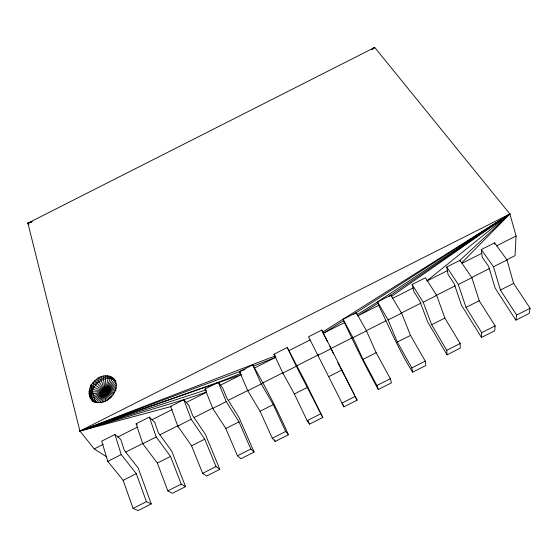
<?xml version="1.0" encoding="UTF-8"?>
<svg xmlns="http://www.w3.org/2000/svg" width="558" height="558" viewBox="0 0 558 558"><rect width="100%" height="100%" fill="white"/><g stroke="black" fill="none" stroke-linecap="round" stroke-linejoin="round"><path stroke-width="0.84" d="M93.458 401.348C86.141 389.386 103.537 372.688 115.171 380.549M460.231 261.793L460.008 260.307L471.852 277.689L479.231 300.734L495.127 325.893L494.702 330.81L481.456 337.485L481.687 332.673L466.014 307.402L458.334 284.51L446.707 267.024L460.008 260.307L509.879 213.979L374.739 47.444L27.9 223.151L79.92 431.048L94.225 448.911L106.55 456.772M103.76 401.788L105.141 391.723L105.567 375.764C93.96 376.036 82.828 392.644 93.298 401.369M171.208 406.503L79.92 431.048L509.879 213.979L516.087 236.006L515.041 255.648L506.49 259.958M515.892 320.132L516.645 315.047L500.393 290.062L493.488 266.773L481.303 249.559L494.611 242.842L507.02 259.951L513.618 283.387L530.1 308.267L529.137 313.45L515.892 320.132L495.134 288.095L488.564 266.264L482.182 257.196L481.303 249.559M101.758 402.862L105.141 391.723L108.071 378.47L107.75 375.82L105.567 375.764L108.071 378.47M100.001 402.625L105.141 391.723L110.247 378.533L109.793 376.259L107.75 375.82L110.247 378.533M97.859 402.897L105.141 391.723L112.284 378.973L111.628 377.069L109.793 376.259L112.284 378.973M95.788 402.618L105.141 391.723L114.118 379.782L113.218 378.219L111.628 377.069L114.118 379.782M93.821 401.893L105.141 391.723L115.701 380.933M461.78 262.79L509.879 213.979L322.629 332.059M426.891 280.82L509.879 213.979L353.465 314.419M93.291 401.286L90.117 397.617L92.733 400.246L105.141 391.723L116.329 382.914M371.935 49.481L374.739 47.444L371.816 49.341M391.521 296.41L509.879 213.979L377.564 301.92L357.092 314.719L356.304 312.647L343.017 319.35C353.918 343.114 365.685 366.536 378.261 389.498L391.486 382.837L390.328 378.722L376.169 352.712L366.473 330.859L356.304 312.647M371.879 49.411L374.739 47.444M388.71 296.549L509.879 213.979M343.547 320.634L323.284 333.307L324.833 336.6M377.996 303.245L357.58 316.002L378.694 305.345L377.564 301.92L390.851 295.21L401.586 313.143L410.507 335.393L425.245 361.124L425.873 365.504L412.641 372.172C399.221 350.947 389.505 327.776 378.694 305.345M92.733 400.246L89.399 395.727L92.014 398.356L105.141 391.723L116.517 384.978M114.934 434.466L101.702 441.148L107.785 461.375L123.151 480.319L133.055 508.415L138.091 510.556L151.267 503.916L138.231 468.099L124.169 450.118L120.821 439.551L114.934 434.466L121.232 454.589L136.305 473.679L146.426 501.67L151.267 503.916M136.117 423.773L149.363 417.091L154.782 422.413L158.409 432.841L171.773 451.185L185.535 486.646L172.352 493.293L167.832 490.88L157.363 463.063L142.757 443.729L136.117 423.773L137.24 424.805M206.53 392.093L183.812 399.709L170.56 406.391L177.751 426.075L191.582 445.8L202.631 473.337L206.627 476.016L219.817 469.369L205.33 434.257L192.67 415.557L188.757 405.268L183.812 399.709L79.92 431.048L275.178 355.927M205.616 390.035L79.92 431.048L218.276 382.314L222.747 388.117L226.946 398.259L238.908 417.328L254.113 452.078L240.916 458.732L237.45 455.781L225.83 428.537L212.758 408.414L205.016 389.003L218.276 382.314L240.777 373.421L239.919 372.207M244.948 369.452L239.487 371.607L247.787 390.74L260.084 411.253L272.29 438.225L275.227 441.434L288.43 434.78C277.856 410.834 265.915 387.44 252.753 364.911L239.487 371.607L79.92 431.048L241.572 374.544L220.508 385.18M273.978 354.197L287.251 347.501L306.105 383.43L322.761 417.475L309.557 424.129L307.144 420.655L294.366 393.969L282.829 373.058L273.978 354.197L275.826 357.26L254.748 367.896M321.771 330.078L308.49 336.781L343.902 406.817L357.113 400.156L321.771 330.078L323.284 333.307L344.384 322.657M412.125 284.475L425.419 277.765L436.712 295.419L444.859 318.067L460.176 343.512L460.273 348.164L447.042 354.832L427.742 322.078L419.755 300.978L413.952 291.625L412.125 284.475L423.201 302.241L431.648 324.735L446.742 350.284L447.042 354.832M94.225 448.911L103.237 444.363M117.884 436.97L137.421 427.114M152.076 419.714L172.366 409.474M186.281 402.451L206.586 392.204M289.009 350.605L310.095 339.962M392.644 298.307L413.011 288.026M426.975 280.981L447.356 270.693L446.707 267.024M462.073 263.264L481.707 253.353M496.439 245.918L516.087 236.006M125.669 452.099L142.764 443.47M159.867 434.842L178.518 425.433M194.058 417.593L212.717 408.177M228.257 400.337L247.689 390.537M261.674 383.479L283.436 372.5M296.654 365.832L318.416 354.853M330.845 348.576L352.607 337.597M366.599 330.538L386.031 320.738M400.797 313.289L421.004 303.092M435.77 295.642L455.195 285.836M471.517 277.605L489.394 268.586M107.785 461.375L121.232 454.589M142.757 443.729L156.212 436.942L170.525 456.43L181.217 484.135L185.535 486.646M177.751 426.075L191.213 419.281L204.751 439.16L216.023 466.586L219.817 469.369M212.758 408.414L226.227 401.62L239.005 421.89L250.849 449.03L254.113 452.078M247.787 390.74L261.263 383.939L273.267 404.606L285.689 431.467L288.43 434.78M282.829 373.058L296.312 366.257L322.761 417.475M317.893 355.369L331.389 348.562M378.261 389.498L376.908 385.487L362.972 359.366L352.977 337.667L366.473 330.859M412.641 372.172L411.811 367.889L397.303 342.054L388.082 319.957L401.586 313.143M423.201 302.241L436.712 295.419M458.334 284.51L471.852 277.689M493.488 266.773L507.02 259.951M123.151 480.319L136.305 473.679M157.363 463.063L170.525 456.43M191.582 445.8L204.751 439.16M225.83 428.537L239.005 421.89M260.084 411.253L273.267 404.606M294.366 393.969L307.549 387.315M328.655 376.671L341.852 370.017M362.972 359.366L376.169 352.712M397.303 342.054L410.507 335.393M431.648 324.735L444.859 318.067M466.014 307.402L479.231 300.734M500.393 290.062L513.618 283.387M133.055 508.415L146.426 501.67M167.832 490.88L181.217 484.135M202.631 473.337L216.023 466.586M237.45 455.781L250.849 449.03M272.29 438.225L285.689 431.467M307.144 420.655L320.55 413.897M355.432 396.313L342.012 403.078L343.902 406.817M376.908 385.487L390.328 378.722M411.811 367.889L425.245 361.124M446.742 350.284L460.176 343.512M481.687 332.673L495.127 325.893M516.645 315.047L530.1 308.267M92.014 398.356L89.057 393.648L91.665 396.285L105.141 391.723L116.162 387.092M253.52 366.062L275.826 357.26M31.185 222L27.9 223.151L28.911 224.546M31.206 222.056L27.9 223.151L29.581 222.747M91.665 396.285L89.106 391.444L91.707 394.087L105.141 391.723L116.329 388.849M91.707 394.087L89.538 389.184L92.14 391.835L105.141 391.723L116.022 390.705M92.14 391.835L90.34 386.924L92.935 389.582L105.141 391.723L114.536 392.483M92.935 389.582L91.498 384.734L94.079 387.398L105.141 391.723L113.839 394.143M93.507 401.551L91.205 399.27C102.714 410.646 124.05 390.223 113.218 378.219L115.206 380.389M94.079 387.398L92.963 382.669L95.537 385.348L105.141 391.723L112.688 395.629M94.337 401.669L95.641 402.611M95.537 385.348L94.7 380.793L105.141 391.723L111.537 397.073M94.476 402.199L92.621 400.637L93.667 401.683M108.719 399.458L105.141 391.723L99.205 381.846L96.66 379.154L97.259 383.479M107.178 400.56L105.141 391.723L101.326 380.493L98.787 377.801L99.205 381.846M105.49 401.202L105.141 391.723L103.551 379.468L101.019 376.769L101.326 380.493M105.818 378.784L103.3 376.078L103.551 379.468M114.509 379.691L115.994 381.316M205.016 389.003L206.411 390.698M105.141 391.723L110.205 398.363M481.456 337.485L461.431 305.093L454.149 283.624L448.053 274.41L447.356 270.693M377.564 301.92L388.082 319.957M343.017 319.35L352.977 337.667M325.216 337.346L327.553 341.831M339.724 366.473L344.865 376.427M345.653 377.954L354.351 394.799M355.139 396.333L357.113 400.156M329.89 346.323L333.67 354.072M337.834 362.595L339.348 365.699M287.251 347.501L296.312 366.257M308.065 421.025L309.557 424.129M274.515 439.864L275.227 441.434M252.753 364.911L261.263 383.939M218.276 382.314L226.227 401.62M183.812 399.709L191.213 419.281M149.363 417.091L156.212 436.942M390.851 295.21L391.27 296.598M90.598 384.818L95.39 402.451M494.611 242.842L494.737 244.376M31.98 221.638L27.9 223.151L31.98 221.638"/></g></svg>
